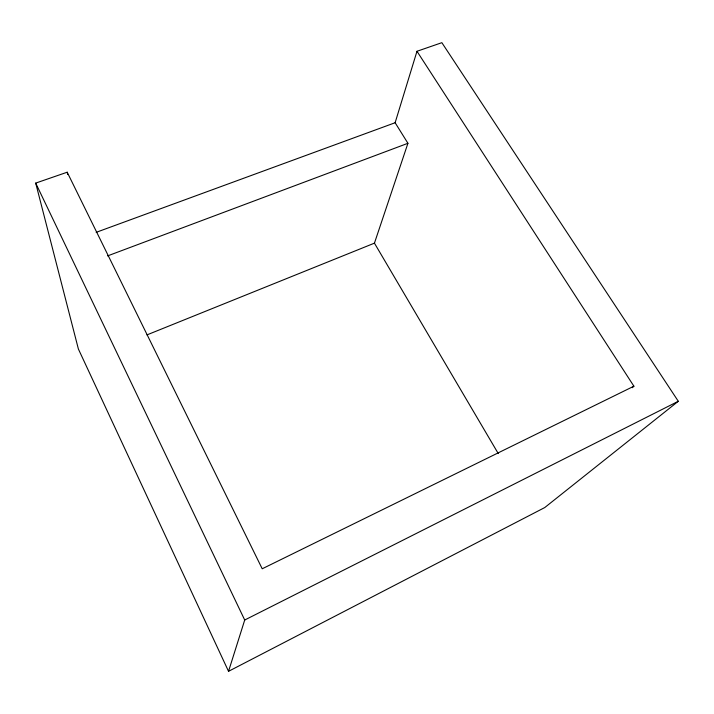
<?xml version="1.0" encoding="UTF-8"?>
<svg xmlns="http://www.w3.org/2000/svg" width="714" height="714" viewBox="0 0 714 714"><rect width="100%" height="100%" fill="white"/><g stroke="black" fill="none" stroke-linecap="round" stroke-linejoin="round"><path stroke-width="1.07" d="M498.256 453.551L374.439 243.153L407.926 143.291L395.128 122.728L416.976 51.283L441.859 42.679L678.3 401.277L544.746 507.556L228.534 671.321L78.388 349.021L35.7 183.105L67.196 172.217L262.216 568.781L633.907 386.203L416.976 51.283M228.534 671.321L244.715 620.02L35.7 183.105M632.265 387.702L633.907 386.203M244.715 620.02L678.3 401.277M146.95 334.902L374.439 243.153M107.6 255.898L407.926 143.291M96.158 232.345L395.128 122.728M67.196 172.217L67.634 174.377"/></g></svg>
